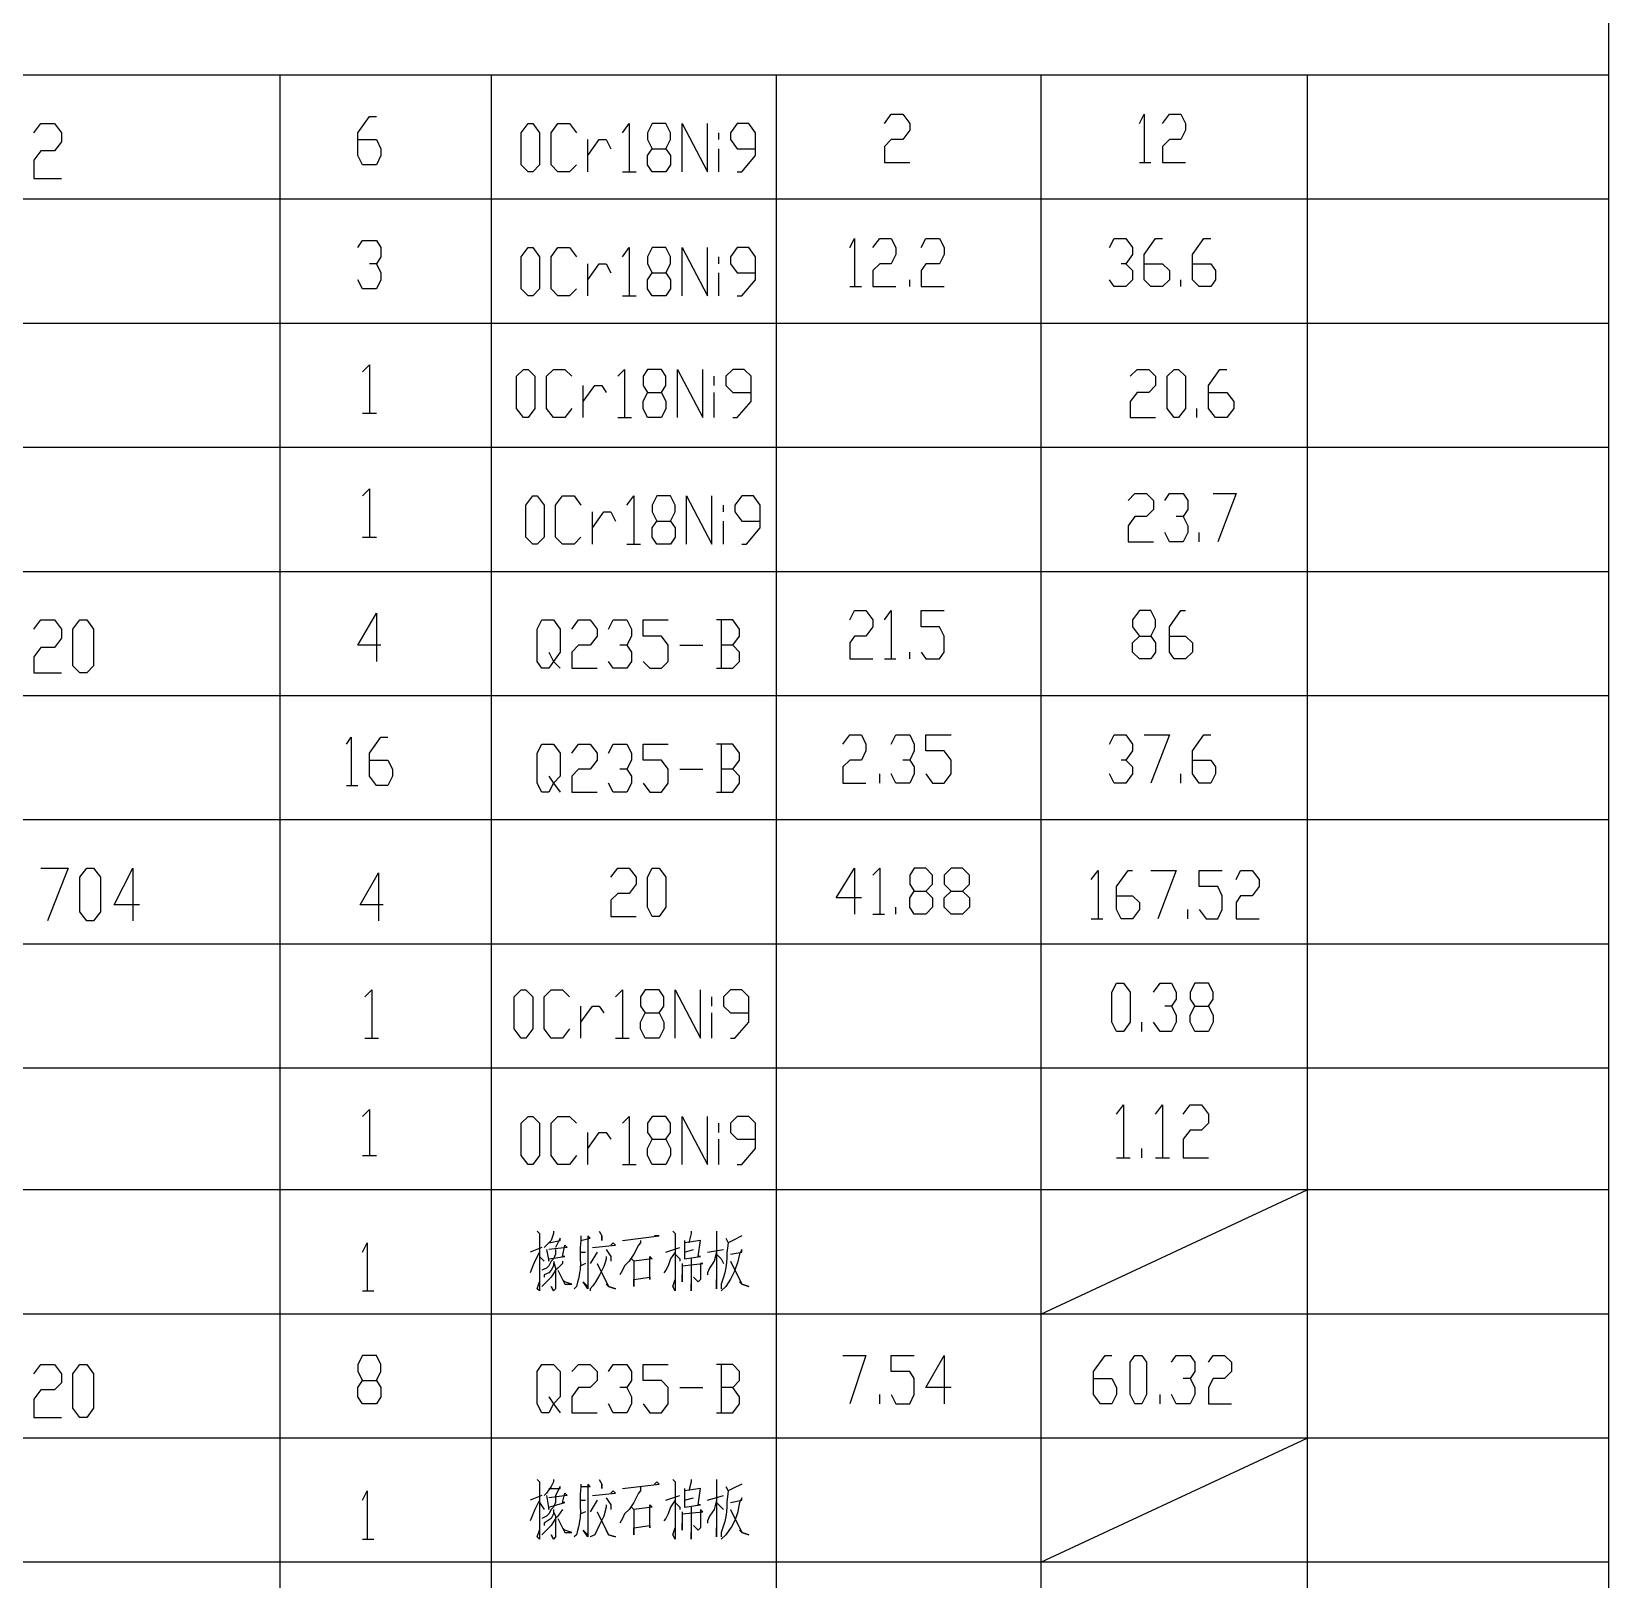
# Model space of a CAD drawing. Header units: millimetres. Extents: x -2210 to 6171, y -6737 to 5572.
# Drawn here: x 4837 to 6171, y -2995 to -1685 of the extents above; entities that cross this region are included whole.
import ezdxf

# ---------------------------------------------------------------- set-up
doc = ezdxf.new("R2010")
doc.units = ezdxf.units.MM
doc.layers.add('1', color=7, linetype='Continuous')

msp = doc.modelspace()

# ---------------------------------------------------------------- linework, layer by layer
at = {"layer": '1', "color": 0, "lineweight": 25}
for points in [[(6171.2, 5572.1), (6171.2, -6733.3)], [(6171.2, -1721.6), (3472.8, -1721.6)], [(5046.7, -1721.6), (5046.7, -5678.8)], [(5225.7, -1721.6), (5225.7, -5678.8)], [(5466.9, -1721.6), (5466.9, -5678.8)], [(5690.7, -1721.6), (5690.7, -5589.3)], [(5916.3, -1721.6), (5916.3, -5678.8)], [(5112.8, -1776.1), (5128.4, -1776.1), (5132.3, -1783.9), (5132.3, -1789.7), (5128.4, -1797.5), (5116.7, -1797.5), (5112.8, -1789.7), (5112.8, -1770.3), (5122.6, -1756.7), (5128.4, -1756.7)], [(5558.4, -1762.5), (5564.2, -1754.7), (5573.9, -1754.7), (5579.8, -1762.5), (5579.8, -1768.3), (5573.9, -1776.1), (5564.2, -1776.1), (5558.4, -1782), (5558.4, -1795.6), (5579.8, -1795.6)], [(5774.3, -1762.5), (5778.2, -1754.7), (5778.2, -1795.6)], [(5793.8, -1762.5), (5799.6, -1754.7), (5809.3, -1754.7), (5813.2, -1762.5), (5813.2, -1768.3), (5809.3, -1776.1), (5799.6, -1776.1), (5793.8, -1782), (5793.8, -1795.6), (5813.2, -1795.6)], [(4838.5, -1770.3), (4844.3, -1762.5), (4856, -1762.5), (4861.9, -1770.3), (4861.9, -1778.1), (4856, -1785.8), (4844.3, -1785.8), (4838.5, -1793.6), (4838.5, -1809.2), (4861.9, -1809.2)], [(5256.8, -1803.4), (5251, -1797.5), (5251, -1770.3), (5256.8, -1762.5), (5260.7, -1762.5), (5266.5, -1770.3), (5266.5, -1797.5), (5260.7, -1803.4), (5256.8, -1803.4)], [(5297.7, -1797.5), (5291.8, -1803.4), (5282.1, -1803.4), (5276.3, -1797.5), (5276.3, -1770.3), (5282.1, -1762.5), (5291.8, -1762.5), (5297.7, -1770.3)], [(5336.6, -1770.3), (5342.4, -1762.5), (5342.4, -1803.4)], [(5361.9, -1803.4), (5358, -1797.5), (5358, -1789.7), (5361.9, -1783.9), (5373.5, -1783.9), (5377.4, -1776.1), (5377.4, -1770.3), (5373.5, -1762.5), (5361.9, -1762.5), (5358, -1770.3), (5358, -1776.1), (5361.9, -1783.9)], [(5387.1, -1803.4), (5387.1, -1762.5), (5408.6, -1803.4), (5408.6, -1762.5)], [(5418.3, -1776.1), (5418.3, -1770.3)], [(5433.8, -1803.4), (5437.7, -1803.4), (5449.4, -1789.7), (5449.4, -1770.3), (5443.6, -1762.5), (5433.8, -1762.5), (5428, -1770.3), (5428, -1776.1), (5433.8, -1783.9), (5449.4, -1783.9)], [(5307.4, -1803.4), (5307.4, -1776.1)], [(5307.4, -1789.7), (5317.1, -1776.1), (5322.9, -1776.1), (5326.8, -1783.9)], [(5373.5, -1783.9), (5377.4, -1789.7), (5377.4, -1797.5), (5373.5, -1803.4), (5361.9, -1803.4)], [(5418.3, -1803.4), (5418.3, -1783.9)], [(5774.3, -1795.6), (5784, -1795.6)], [(5336.6, -1803.4), (5348.2, -1803.4)], [(6171.2, -1826.7), (3472.8, -1826.7)], [(5112.8, -1867.6), (5116.7, -1861.7), (5128.4, -1861.7), (5132.3, -1867.6), (5132.3, -1875.3), (5128.4, -1881.2), (5122.6, -1881.2)], [(5256.8, -1908.4), (5251, -1902.6), (5251, -1875.3), (5256.8, -1867.6), (5260.7, -1867.6), (5266.5, -1875.3), (5266.5, -1902.6), (5260.7, -1908.4), (5256.8, -1908.4)], [(5297.7, -1902.6), (5291.8, -1908.4), (5282.1, -1908.4), (5276.3, -1902.6), (5276.3, -1875.3), (5282.1, -1867.6), (5291.8, -1867.6), (5297.7, -1875.3)], [(5336.6, -1875.3), (5342.4, -1867.6), (5342.4, -1908.4)], [(5361.9, -1908.4), (5358, -1902.6), (5358, -1894.8), (5361.9, -1889), (5373.5, -1889), (5377.4, -1881.2), (5377.4, -1875.3), (5373.5, -1867.6), (5361.9, -1867.6), (5358, -1875.3), (5358, -1881.2), (5361.9, -1889)], [(5387.1, -1908.4), (5387.1, -1867.6), (5408.6, -1908.4), (5408.6, -1867.6)], [(5433.8, -1908.4), (5437.7, -1908.4), (5449.4, -1894.8), (5449.4, -1875.3), (5443.6, -1867.6), (5433.8, -1867.6), (5428, -1875.3), (5428, -1881.2), (5433.8, -1889), (5449.4, -1889)], [(5529.2, -1867.6), (5533.1, -1859.8), (5533.1, -1900.6)], [(5548.6, -1867.6), (5554.5, -1859.8), (5564.2, -1859.8), (5568.1, -1867.6), (5568.1, -1873.4), (5564.2, -1881.2), (5554.5, -1881.2), (5548.6, -1887), (5548.6, -1900.6), (5568.1, -1900.6)], [(5589.5, -1867.6), (5593.4, -1859.8), (5605, -1859.8), (5608.9, -1867.6), (5608.9, -1873.4), (5605, -1881.2), (5593.4, -1881.2), (5589.5, -1887), (5589.5, -1900.6), (5608.9, -1900.6)], [(5749, -1867.6), (5752.9, -1859.8), (5762.6, -1859.8), (5768.5, -1867.6), (5768.5, -1873.4), (5762.6, -1881.2), (5758.7, -1881.2)], [(5778.2, -1881.2), (5793.8, -1881.2), (5799.6, -1887), (5799.6, -1894.8), (5793.8, -1900.6), (5784, -1900.6), (5778.2, -1894.8), (5778.2, -1873.4), (5787.9, -1859.8), (5793.8, -1859.8)], [(5819.1, -1881.2), (5834.6, -1881.2), (5838.5, -1887), (5838.5, -1894.8), (5834.6, -1900.6), (5824.9, -1900.6), (5819.1, -1894.8), (5819.1, -1873.4), (5828.8, -1859.8), (5834.6, -1859.8)], [(5128.4, -1881.2), (5132.3, -1889), (5132.3, -1894.8), (5128.4, -1902.6), (5116.7, -1902.6), (5112.8, -1894.8)], [(5307.4, -1908.4), (5307.4, -1881.2)], [(5307.4, -1894.8), (5317.1, -1881.2), (5322.9, -1881.2), (5326.8, -1889)], [(5418.3, -1881.2), (5418.3, -1875.3)], [(5762.6, -1881.2), (5768.5, -1887), (5768.5, -1894.8), (5762.6, -1900.6), (5752.9, -1900.6), (5749, -1894.8)], [(5373.5, -1889), (5377.4, -1894.8), (5377.4, -1902.6), (5373.5, -1908.4), (5361.9, -1908.4)], [(5418.3, -1908.4), (5418.3, -1889)], [(5579.8, -1900.6), (5579.8, -1894.8)], [(5809.3, -1900.6), (5809.3, -1894.8)], [(5336.6, -1908.4), (5348.2, -1908.4)], [(5529.2, -1900.6), (5538.9, -1900.6)], [(6171.2, -1931.8), (3472.8, -1931.8)], [(5116.7, -1972.6), (5122.6, -1966.8), (5122.6, -2007.6)], [(5252.9, -2011.5), (5247.1, -2003.7), (5247.1, -1976.5), (5252.9, -1970.7), (5256.8, -1970.7), (5262.6, -1976.5), (5262.6, -2003.7), (5256.8, -2011.5), (5252.9, -2011.5)], [(5293.8, -2003.7), (5287.9, -2011.5), (5278.2, -2011.5), (5272.4, -2003.7), (5272.4, -1976.5), (5278.2, -1970.7), (5287.9, -1970.7), (5293.8, -1976.5)], [(5332.7, -1976.5), (5338.5, -1970.7), (5338.5, -2011.5)], [(5358, -2011.5), (5354.1, -2003.7), (5354.1, -1997.9), (5358, -1990.1), (5369.6, -1990.1), (5373.5, -1984.3), (5373.5, -1976.5), (5369.6, -1970.7), (5358, -1970.7), (5354.1, -1976.5), (5354.1, -1984.3), (5358, -1990.1)], [(5383.3, -2011.5), (5383.3, -1970.7), (5404.7, -2011.5), (5404.7, -1970.7)], [(5430, -2011.5), (5433.8, -2011.5), (5445.5, -1997.9), (5445.5, -1976.5), (5439.7, -1970.7), (5430, -1970.7), (5424.1, -1976.5), (5424.1, -1984.3), (5430, -1990.1), (5445.5, -1990.1)], [(5766.5, -1976.5), (5772.4, -1970.7), (5782.1, -1970.7), (5787.9, -1976.5), (5787.9, -1984.3), (5782.1, -1990.1), (5772.4, -1990.1), (5766.5, -1997.9), (5766.5, -2011.5), (5787.9, -2011.5)], [(5803.5, -2011.5), (5797.7, -2003.7), (5797.7, -1976.5), (5803.5, -1970.7), (5807.4, -1970.7), (5813.2, -1976.5), (5813.2, -2003.7), (5807.4, -2011.5), (5803.5, -2011.5)], [(5832.7, -1990.1), (5848.2, -1990.1), (5854.1, -1997.9), (5854.1, -2003.7), (5848.2, -2011.5), (5838.5, -2011.5), (5832.7, -2003.7), (5832.7, -1984.3), (5842.4, -1970.7), (5848.2, -1970.7)], [(5303.5, -2011.5), (5303.5, -1984.3)], [(5303.5, -1997.9), (5313.2, -1984.3), (5319.1, -1984.3), (5322.9, -1990.1)], [(5414.4, -1984.3), (5414.4, -1976.5)], [(5369.6, -1990.1), (5373.5, -1997.9), (5373.5, -2003.7), (5369.6, -2011.5), (5358, -2011.5)], [(5414.4, -2011.5), (5414.4, -1990.1)], [(5116.7, -2007.6), (5128.4, -2007.6)], [(5332.7, -2011.5), (5344.3, -2011.5)], [(5822.9, -2011.5), (5822.9, -2003.7)], [(6171.2, -2036.8), (3472.8, -2036.8)], [(5116.7, -2077.7), (5122.6, -2071.8), (5122.6, -2112.7)], [(5260.7, -2118.5), (5254.9, -2112.7), (5254.9, -2085.5), (5260.7, -2077.7), (5264.6, -2077.7), (5270.4, -2085.5), (5270.4, -2112.7), (5264.6, -2118.5), (5260.7, -2118.5)], [(5301.5, -2112.7), (5295.7, -2118.5), (5286, -2118.5), (5280.1, -2112.7), (5280.1, -2085.5), (5286, -2077.7), (5295.7, -2077.7), (5301.5, -2085.5)], [(5340.5, -2085.5), (5346.3, -2077.7), (5346.3, -2118.5)], [(5365.7, -2118.5), (5361.9, -2112.7), (5361.9, -2104.9), (5365.7, -2099.1), (5377.4, -2099.1), (5381.3, -2091.3), (5381.3, -2085.5), (5377.4, -2077.7), (5365.7, -2077.7), (5361.9, -2085.5), (5361.9, -2091.3), (5365.7, -2099.1)], [(5391, -2118.5), (5391, -2077.7), (5412.4, -2118.5), (5412.4, -2077.7)], [(5437.7, -2118.5), (5441.6, -2118.5), (5453.3, -2104.9), (5453.3, -2085.5), (5447.5, -2077.7), (5437.7, -2077.7), (5431.9, -2085.5), (5431.9, -2091.3), (5437.7, -2099.1), (5453.3, -2099.1)], [(5764.6, -2081.6), (5770.4, -2075.7), (5780.1, -2075.7), (5786, -2081.6), (5786, -2089.3), (5780.1, -2095.2), (5770.4, -2095.2), (5764.6, -2103), (5764.6, -2116.6), (5786, -2116.6)], [(5795.7, -2081.6), (5799.6, -2075.7), (5811.3, -2075.7), (5815.2, -2081.6), (5815.2, -2089.3), (5811.3, -2095.2), (5805.4, -2095.2)], [(5836.6, -2075.7), (5856, -2075.7), (5840.5, -2116.6)], [(5311.3, -2118.5), (5311.3, -2091.3)], [(5311.3, -2104.9), (5321, -2091.3), (5326.8, -2091.3), (5330.7, -2099.1)], [(5422.2, -2091.3), (5422.2, -2085.5)], [(5811.3, -2095.2), (5815.2, -2103), (5815.2, -2108.8), (5811.3, -2116.6), (5799.6, -2116.6), (5795.7, -2108.8)], [(5377.4, -2099.1), (5381.3, -2104.9), (5381.3, -2112.7), (5377.4, -2118.5), (5365.7, -2118.5)], [(5422.2, -2118.5), (5422.2, -2099.1)], [(5116.7, -2112.7), (5128.4, -2112.7)], [(5340.5, -2118.5), (5352.1, -2118.5)], [(5824.9, -2116.6), (5824.9, -2108.8)], [(6171.2, -2141.9), (3472.8, -2141.9)], [(5529.2, -2182.7), (5533.1, -2174.9), (5542.8, -2174.9), (5548.6, -2182.7), (5548.6, -2188.6), (5542.8, -2196.4), (5533.1, -2196.4), (5529.2, -2202.2), (5529.2, -2215.8), (5548.6, -2215.8)], [(5558.4, -2182.7), (5564.2, -2174.9), (5564.2, -2215.8)], [(5589.5, -2210), (5593.4, -2215.8), (5605, -2215.8), (5608.9, -2210), (5608.9, -2196.4), (5605, -2188.6), (5589.5, -2188.6), (5589.5, -2174.9), (5608.9, -2174.9)], [(5774.3, -2215.8), (5768.5, -2210), (5768.5, -2202.2), (5774.3, -2196.4), (5784, -2196.4), (5787.9, -2188.6), (5787.9, -2182.7), (5784, -2174.9), (5774.3, -2174.9), (5768.5, -2182.7), (5768.5, -2188.6), (5774.3, -2196.4)], [(5799.6, -2196.4), (5813.2, -2196.4), (5819.1, -2202.2), (5819.1, -2210), (5813.2, -2215.8), (5803.5, -2215.8), (5799.6, -2210), (5799.6, -2188.6), (5809.3, -2174.9), (5813.2, -2174.9)], [(4838.5, -2190.5), (4844.3, -2182.7), (4856, -2182.7), (4861.9, -2190.5), (4861.9, -2198.3), (4856, -2206.1), (4844.3, -2206.1), (4838.5, -2213.9), (4838.5, -2227.5), (4861.9, -2227.5)], [(4877.4, -2227.5), (4871.6, -2221.6), (4871.6, -2190.5), (4877.4, -2182.7), (4883.3, -2182.7), (4889.1, -2190.5), (4889.1, -2221.6), (4883.3, -2227.5), (4877.4, -2227.5)], [(5132.3, -2204.1), (5112.8, -2204.1), (5128.4, -2176.9), (5128.4, -2217.8)], [(5274.3, -2210), (5278.2, -2217.8), (5274.3, -2223.6), (5268.5, -2223.6), (5264.6, -2217.8), (5264.6, -2190.5), (5268.5, -2182.7), (5278.2, -2182.7), (5284, -2190.5), (5284, -2210), (5278.2, -2217.8), (5284, -2223.6)], [(5293.8, -2190.5), (5299.6, -2182.7), (5309.3, -2182.7), (5315.2, -2190.5), (5315.2, -2196.4), (5309.3, -2204.1), (5299.6, -2204.1), (5293.8, -2210), (5293.8, -2223.6), (5315.2, -2223.6)], [(5324.9, -2190.5), (5328.8, -2182.7), (5340.5, -2182.7), (5344.3, -2190.5), (5344.3, -2196.4), (5340.5, -2204.1), (5334.6, -2204.1)], [(5354.1, -2217.8), (5359.9, -2223.6), (5369.6, -2223.6), (5375.5, -2217.8), (5375.5, -2204.1), (5369.6, -2196.4), (5354.1, -2196.4), (5354.1, -2182.7), (5375.5, -2182.7)], [(5430, -2204.1), (5435.8, -2196.4), (5435.8, -2190.5), (5430, -2182.7), (5416.3, -2182.7)], [(5420.2, -2182.7), (5420.2, -2223.6)], [(5784, -2196.4), (5787.9, -2202.2), (5787.9, -2210), (5784, -2215.8), (5774.3, -2215.8)], [(5340.5, -2204.1), (5344.3, -2210), (5344.3, -2217.8), (5340.5, -2223.6), (5328.8, -2223.6), (5324.9, -2217.8)], [(5385.2, -2204.1), (5404.7, -2204.1)], [(5416.3, -2223.6), (5430, -2223.6), (5435.8, -2217.8), (5435.8, -2210), (5430, -2204.1), (5420.2, -2204.1)], [(5579.8, -2215.8), (5579.8, -2210)], [(5558.4, -2215.8), (5568.1, -2215.8)], [(6171.2, -2246.9), (3472.8, -2246.9)], [(5103.1, -2287.8), (5107, -2282), (5107, -2322.8)], [(5122.6, -2301.4), (5138.1, -2301.4), (5142, -2309.2), (5142, -2315), (5138.1, -2322.8), (5128.4, -2322.8), (5122.6, -2315), (5122.6, -2295.6), (5132.3, -2282), (5138.1, -2282)], [(5523.3, -2287.8), (5529.2, -2280), (5538.9, -2280), (5542.8, -2287.8), (5542.8, -2293.6), (5538.9, -2301.4), (5529.2, -2301.4), (5523.3, -2307.2), (5523.3, -2320.9), (5542.8, -2320.9)], [(5564.2, -2287.8), (5568.1, -2280), (5579.8, -2280), (5583.6, -2287.8), (5583.6, -2293.6), (5579.8, -2301.4), (5573.9, -2301.4)], [(5593.4, -2313.1), (5599.2, -2320.9), (5608.9, -2320.9), (5614.8, -2313.1), (5614.8, -2301.4), (5608.9, -2293.6), (5593.4, -2293.6), (5593.4, -2280), (5614.8, -2280)], [(5749, -2287.8), (5752.9, -2280), (5762.6, -2280), (5768.5, -2287.8), (5768.5, -2293.6), (5762.6, -2301.4), (5758.7, -2301.4)], [(5778.2, -2280), (5799.6, -2280), (5784, -2320.9)], [(5819.1, -2301.4), (5834.6, -2301.4), (5838.5, -2307.2), (5838.5, -2313.1), (5834.6, -2320.9), (5824.9, -2320.9), (5819.1, -2313.1), (5819.1, -2293.6), (5828.8, -2280), (5834.6, -2280)], [(5274.3, -2315), (5278.2, -2320.9), (5274.3, -2328.6), (5268.5, -2328.6), (5264.6, -2320.9), (5264.6, -2295.6), (5268.5, -2287.8), (5278.2, -2287.8), (5284, -2295.6), (5284, -2315), (5278.2, -2320.9), (5284, -2328.6)], [(5293.8, -2295.6), (5299.6, -2287.8), (5309.3, -2287.8), (5315.2, -2295.6), (5315.2, -2301.4), (5309.3, -2309.2), (5299.6, -2309.2), (5293.8, -2315), (5293.8, -2328.6), (5315.2, -2328.6)], [(5324.9, -2295.6), (5328.8, -2287.8), (5340.5, -2287.8), (5344.3, -2295.6), (5344.3, -2301.4), (5340.5, -2309.2), (5334.6, -2309.2)], [(5354.1, -2320.9), (5359.9, -2328.6), (5369.6, -2328.6), (5375.5, -2320.9), (5375.5, -2309.2), (5369.6, -2301.4), (5354.1, -2301.4), (5354.1, -2287.8), (5375.5, -2287.8)], [(5430, -2309.2), (5435.8, -2301.4), (5435.8, -2295.6), (5430, -2287.8), (5416.3, -2287.8)], [(5420.2, -2287.8), (5420.2, -2328.6)], [(5579.8, -2301.4), (5583.6, -2307.2), (5583.6, -2313.1), (5579.8, -2320.9), (5568.1, -2320.9), (5564.2, -2313.1)], [(5762.6, -2301.4), (5768.5, -2307.2), (5768.5, -2313.1), (5762.6, -2320.9), (5752.9, -2320.9), (5749, -2313.1)], [(5340.5, -2309.2), (5344.3, -2315), (5344.3, -2320.9), (5340.5, -2328.6), (5328.8, -2328.6), (5324.9, -2320.9)], [(5385.2, -2309.2), (5404.7, -2309.2)], [(5416.3, -2328.6), (5430, -2328.6), (5435.8, -2320.9), (5435.8, -2315), (5430, -2309.2), (5420.2, -2309.2)], [(5554.5, -2320.9), (5554.5, -2313.1)], [(5809.3, -2320.9), (5809.3, -2313.1)], [(5103.1, -2322.8), (5112.8, -2322.8)], [(6171.2, -2352), (3472.8, -2352)], [(4844.3, -2392.8), (4867.7, -2392.8), (4850.2, -2437.6)], [(4883.3, -2437.6), (4877.4, -2429.8), (4877.4, -2400.6), (4883.3, -2392.8), (4889.1, -2392.8), (4894.9, -2400.6), (4894.9, -2429.8), (4889.1, -2437.6), (4883.3, -2437.6)], [(4928, -2424), (4906.6, -2424), (4922.2, -2392.8), (4922.2, -2437.6)], [(5134.2, -2424), (5114.8, -2424), (5130.3, -2396.7), (5130.3, -2437.6)], [(5326.8, -2400.6), (5332.7, -2392.8), (5342.4, -2392.8), (5348.2, -2400.6), (5348.2, -2406.5), (5342.4, -2414.2), (5332.7, -2414.2), (5326.8, -2420.1), (5326.8, -2433.7), (5348.2, -2433.7)], [(5361.9, -2433.7), (5358, -2425.9), (5358, -2400.6), (5361.9, -2392.8), (5367.7, -2392.8), (5373.5, -2400.6), (5373.5, -2425.9), (5367.7, -2433.7), (5361.9, -2433.7)], [(5538.9, -2418.1), (5517.5, -2418.1), (5533.1, -2392.8), (5533.1, -2431.8)], [(5548.6, -2398.7), (5554.5, -2392.8), (5554.5, -2431.8)], [(5583.6, -2431.8), (5579.8, -2425.9), (5579.8, -2418.1), (5583.6, -2412.3), (5593.4, -2412.3), (5599.2, -2406.5), (5599.2, -2398.7), (5593.4, -2392.8), (5583.6, -2392.8), (5579.8, -2398.7), (5579.8, -2406.5), (5583.6, -2412.3)], [(5614.8, -2431.8), (5608.9, -2425.9), (5608.9, -2418.1), (5614.8, -2412.3), (5624.5, -2412.3), (5630.3, -2406.5), (5630.3, -2398.7), (5624.5, -2392.8), (5614.8, -2392.8), (5608.9, -2398.7), (5608.9, -2406.5), (5614.8, -2412.3)], [(5733.5, -2402.6), (5739.3, -2394.8), (5739.3, -2435.7)], [(5754.9, -2416.2), (5768.5, -2416.2), (5774.3, -2422), (5774.3, -2427.9), (5768.5, -2435.7), (5758.7, -2435.7), (5754.9, -2427.9), (5754.9, -2408.4), (5764.6, -2394.8), (5768.5, -2394.8)], [(5784, -2394.8), (5805.4, -2394.8), (5789.9, -2435.7)], [(5824.9, -2427.9), (5830.7, -2435.7), (5840.5, -2435.7), (5844.3, -2427.9), (5844.3, -2416.2), (5840.5, -2408.4), (5824.9, -2408.4), (5824.9, -2394.8), (5844.3, -2394.8)], [(5856, -2402.6), (5859.9, -2394.8), (5869.6, -2394.8), (5875.5, -2402.6), (5875.5, -2408.4), (5869.6, -2416.2), (5859.9, -2416.2), (5856, -2422), (5856, -2435.7), (5875.5, -2435.7)], [(5593.4, -2412.3), (5599.2, -2418.1), (5599.2, -2425.9), (5593.4, -2431.8), (5583.6, -2431.8)], [(5624.5, -2412.3), (5630.3, -2418.1), (5630.3, -2425.9), (5624.5, -2431.8), (5614.8, -2431.8)], [(5568.1, -2431.8), (5568.1, -2425.9)], [(5815.2, -2435.7), (5815.2, -2427.9)], [(5548.6, -2431.8), (5558.4, -2431.8)], [(5733.5, -2435.7), (5743.2, -2435.7)], [(6171.2, -2457.1), (3472.8, -2457.1)], [(5754.9, -2531), (5751, -2523.2), (5751, -2497.9), (5754.9, -2490.1), (5760.7, -2490.1), (5766.5, -2497.9), (5766.5, -2523.2), (5760.7, -2531), (5754.9, -2531)], [(5786, -2497.9), (5791.8, -2490.1), (5801.5, -2490.1), (5805.4, -2497.9), (5805.4, -2503.7), (5801.5, -2509.6), (5795.7, -2509.6)], [(5821, -2531), (5817.1, -2523.2), (5817.1, -2517.4), (5821, -2509.6), (5832.7, -2509.6), (5836.6, -2503.7), (5836.6, -2497.9), (5832.7, -2490.1), (5821, -2490.1), (5817.1, -2497.9), (5817.1, -2503.7), (5821, -2509.6)], [(5118.7, -2501.8), (5124.5, -2496), (5124.5, -2536.8)], [(5251, -2536.8), (5245.1, -2529), (5245.1, -2501.8), (5251, -2496), (5254.9, -2496), (5260.7, -2501.8), (5260.7, -2529), (5254.9, -2536.8), (5251, -2536.8)], [(5291.8, -2529), (5286, -2536.8), (5276.3, -2536.8), (5270.4, -2529), (5270.4, -2501.8), (5276.3, -2496), (5286, -2496), (5291.8, -2501.8)], [(5330.7, -2501.8), (5336.6, -2496), (5336.6, -2536.8)], [(5356, -2536.8), (5352.1, -2529), (5352.1, -2523.2), (5356, -2515.4), (5367.7, -2515.4), (5371.6, -2509.6), (5371.6, -2501.8), (5367.7, -2496), (5356, -2496), (5352.1, -2501.8), (5352.1, -2509.6), (5356, -2515.4)], [(5381.3, -2536.8), (5381.3, -2496), (5402.7, -2536.8), (5402.7, -2496)], [(5412.4, -2509.6), (5412.4, -2501.8)], [(5428, -2536.8), (5431.9, -2536.8), (5443.6, -2523.2), (5443.6, -2501.8), (5437.7, -2496), (5428, -2496), (5422.2, -2501.8), (5422.2, -2509.6), (5428, -2515.4), (5443.6, -2515.4)], [(5301.5, -2536.8), (5301.5, -2509.6)], [(5301.5, -2523.2), (5311.3, -2509.6), (5317.1, -2509.6), (5321, -2515.4)], [(5367.7, -2515.4), (5371.6, -2523.2), (5371.6, -2529), (5367.7, -2536.8), (5356, -2536.8)], [(5412.4, -2536.8), (5412.4, -2515.4)], [(5801.5, -2509.6), (5805.4, -2517.4), (5805.4, -2523.2), (5801.5, -2531), (5791.8, -2531), (5786, -2523.2)], [(5832.7, -2509.6), (5836.6, -2517.4), (5836.6, -2523.2), (5832.7, -2531), (5821, -2531)], [(5776.3, -2531), (5776.3, -2523.2)], [(5118.7, -2536.8), (5130.3, -2536.8)], [(5330.7, -2536.8), (5342.4, -2536.8)], [(6171.2, -2562.1), (3472.8, -2562.1)], [(5116.7, -2603), (5122.6, -2597.1), (5122.6, -2636)], [(5754.9, -2601), (5760.7, -2593.2), (5760.7, -2638)], [(5787.9, -2601), (5793.8, -2593.2), (5793.8, -2638)], [(5811.3, -2601), (5817.1, -2593.2), (5826.8, -2593.2), (5832.7, -2601), (5832.7, -2608.8), (5826.8, -2614.6), (5817.1, -2614.6), (5811.3, -2622.4), (5811.3, -2638), (5832.7, -2638)], [(5256.8, -2643.8), (5251, -2636), (5251, -2608.8), (5256.8, -2603), (5260.7, -2603), (5266.5, -2608.8), (5266.5, -2636), (5260.7, -2643.8), (5256.8, -2643.8)], [(5297.7, -2636), (5291.8, -2643.8), (5282.1, -2643.8), (5276.3, -2636), (5276.3, -2608.8), (5282.1, -2603), (5291.8, -2603), (5297.7, -2608.8)], [(5336.6, -2608.8), (5342.4, -2603), (5342.4, -2643.8)], [(5361.9, -2643.8), (5358, -2636), (5358, -2630.2), (5361.9, -2622.4), (5373.5, -2622.4), (5377.4, -2616.6), (5377.4, -2608.8), (5373.5, -2603), (5361.9, -2603), (5358, -2608.8), (5358, -2616.6), (5361.9, -2622.4)], [(5387.1, -2643.8), (5387.1, -2603), (5408.6, -2643.8), (5408.6, -2603)], [(5418.3, -2616.6), (5418.3, -2608.8)], [(5433.8, -2643.8), (5437.7, -2643.8), (5449.4, -2630.2), (5449.4, -2608.8), (5443.6, -2603), (5433.8, -2603), (5428, -2608.8), (5428, -2616.6), (5433.8, -2622.4), (5449.4, -2622.4)], [(5307.4, -2643.8), (5307.4, -2616.6)], [(5307.4, -2630.2), (5317.1, -2616.6), (5322.9, -2616.6), (5326.8, -2622.4)], [(5373.5, -2622.4), (5377.4, -2630.2), (5377.4, -2636), (5373.5, -2643.8), (5361.9, -2643.8)], [(5418.3, -2643.8), (5418.3, -2622.4)], [(5116.7, -2636), (5128.4, -2636)], [(5754.9, -2638), (5766.5, -2638)], [(5776.3, -2638), (5776.3, -2630.2)], [(5787.9, -2638), (5799.6, -2638)], [(5336.6, -2643.8), (5348.2, -2643.8)], [(6171.2, -2665.2), (3472.8, -2665.2)], [(5690.7, -2770.3), (5916.3, -2665.2)], [(5264.6, -2700.2), (5266.5, -2702.2), (5266.5, -2750.8), (5264.6, -2748.9), (5266.5, -2743)], [(5278.2, -2700.2), (5278.2, -2702.2), (5276.3, -2708), (5272.4, -2711.9), (5270.4, -2713.9)], [(5274.3, -2710), (5284, -2708), (5284, -2706.1), (5280.1, -2713.9)], [(5301.5, -2708), (5309.3, -2706.1), (5307.4, -2704.1), (5307.4, -2741.1), (5307.4, -2745), (5307.4, -2748.9), (5303.5, -2743), (5307.4, -2746.9)], [(5317.1, -2700.2), (5319.1, -2704.1), (5319.1, -2708), (5319.1, -2704.1)], [(5352.1, -2708), (5352.1, -2710), (5350.2, -2711.9), (5346.3, -2719.7), (5342.4, -2725.5), (5338.5, -2729.4), (5336.6, -2733.3), (5334.6, -2737.2)], [(5336.6, -2708), (5367.7, -2704.1), (5365.7, -2704.1), (5363.8, -2704.1)], [(5379.4, -2700.2), (5381.3, -2702.2), (5381.3, -2750.8), (5379.4, -2746.9), (5381.3, -2741.1)], [(5389.1, -2708), (5389.1, -2710), (5389.1, -2723.6), (5389.1, -2723.6), (5402.7, -2721.6), (5400.8, -2721.6), (5402.7, -2708), (5402.7, -2708), (5389.1, -2710)], [(5394.9, -2700.2), (5394.9, -2702.2), (5393, -2710)], [(5416.3, -2700.2), (5416.3, -2702.2), (5416.3, -2748.9), (5416.3, -2745), (5416.3, -2741.1)], [(5437.7, -2704.1), (5430, -2708), (5426.1, -2710)], [(5116.7, -2717.8), (5120.6, -2710), (5120.6, -2750.8)], [(5268.5, -2713.9), (5258.7, -2717.8)], [(5266.5, -2717.8), (5262.6, -2725.5), (5260.7, -2729.4), (5258.7, -2735.3)], [(5266.5, -2721.6), (5270.4, -2725.5)], [(5280.1, -2715.8), (5280.1, -2719.7), (5278.2, -2723.6), (5276.3, -2725.5), (5274.3, -2729.4), (5272.4, -2731.4), (5268.5, -2733.3)], [(5272.4, -2715.8), (5274.3, -2725.5), (5274.3, -2723.6), (5287.9, -2721.6), (5286, -2721.6), (5287.9, -2711.9), (5289.9, -2713.9), (5274.3, -2715.8)], [(5301.5, -2717.8), (5305.4, -2717.8)], [(5315.2, -2717.8), (5315.2, -2717.8), (5309.3, -2727.5)], [(5311.3, -2713.9), (5330.7, -2711.9), (5328.8, -2710), (5326.8, -2711.9)], [(5322.9, -2715.8), (5326.8, -2721.6), (5326.8, -2725.5)], [(5344.3, -2723.6), (5346.3, -2725.5), (5346.3, -2741.1), (5346.3, -2746.9), (5346.3, -2741.1), (5359.9, -2739.2), (5359.9, -2741.1), (5359.9, -2721.6), (5361.9, -2723.6), (5346.3, -2725.5)], [(5381.3, -2717.8), (5377.4, -2723.6), (5375.5, -2729.4), (5373.5, -2733.3), (5371.6, -2735.3)], [(5373.5, -2717.8), (5385.2, -2713.9)], [(5381.3, -2719.7), (5385.2, -2723.6), (5385.2, -2725.5)], [(5389.1, -2717.8), (5396.9, -2715.8)], [(5408.6, -2717.8), (5422.2, -2715.8)], [(5416.3, -2717.8), (5414.4, -2725.5), (5410.5, -2731.4), (5408.6, -2735.3), (5408.6, -2737.2)], [(5416.3, -2719.7), (5420.2, -2723.6), (5422.2, -2727.5)], [(5280.1, -2733.3), (5276.3, -2739.2), (5270.4, -2745), (5268.5, -2746.9)], [(5278.2, -2727.5), (5278.2, -2729.4), (5276.3, -2733.3), (5274.3, -2735.3), (5270.4, -2737.2), (5270.4, -2739.2)], [(5278.2, -2725.5), (5280.1, -2731.4), (5280.1, -2733.3), (5280.1, -2741.1), (5280.1, -2745), (5280.1, -2746.9), (5280.1, -2748.9), (5278.2, -2750.8), (5276.3, -2746.9), (5278.2, -2750.8)], [(5286, -2725.5), (5286, -2727.5), (5282.1, -2731.4), (5280.1, -2733.3)], [(5282.1, -2733.3), (5287.9, -2745), (5293.8, -2745), (5287.9, -2743), (5286, -2741.1)], [(5305.4, -2727.5), (5301.5, -2729.4)], [(5315.2, -2727.5), (5315.2, -2727.5), (5324.9, -2746.9), (5330.7, -2748.9), (5324.9, -2746.9), (5322.9, -2745)], [(5387.1, -2727.5), (5387.1, -2729.4), (5387.1, -2743), (5387.1, -2741.1), (5387.1, -2737.2)], [(5387.1, -2729.4), (5404.7, -2727.5), (5402.7, -2727.5), (5402.7, -2729.4), (5402.7, -2737.2), (5402.7, -2741.1), (5400.8, -2743), (5396.9, -2739.2), (5400.8, -2743)], [(5394.9, -2723.6), (5394.9, -2750.8), (5394.9, -2745)], [(5428, -2725.5), (5428, -2725.5), (5437.7, -2745), (5443.6, -2746.9), (5437.7, -2745), (5435.8, -2743)], [(5116.7, -2750.8), (5126.4, -2750.8)], [(6171.2, -2770.3), (3472.8, -2770.3)], [(6171.2, -2770.3), (3472.8, -2770.3)], [(4838.5, -2820.9), (4844.3, -2813.1), (4856, -2813.1), (4861.9, -2820.9), (4861.9, -2828.6), (4856, -2834.5), (4844.3, -2834.5), (4838.5, -2842.3), (4838.5, -2857.8), (4861.9, -2857.8)], [(4877.4, -2857.8), (4871.6, -2850), (4871.6, -2820.9), (4877.4, -2813.1), (4883.3, -2813.1), (4889.1, -2820.9), (4889.1, -2850), (4883.3, -2857.8), (4877.4, -2857.8)], [(5116.7, -2846.2), (5112.8, -2840.3), (5112.8, -2832.5), (5116.7, -2826.7), (5128.4, -2826.7), (5132.3, -2818.9), (5132.3, -2813.1), (5128.4, -2805.3), (5116.7, -2805.3), (5112.8, -2813.1), (5112.8, -2818.9), (5116.7, -2826.7)], [(5274.3, -2840.3), (5278.2, -2846.2), (5274.3, -2853.9), (5268.5, -2853.9), (5264.6, -2846.2), (5264.6, -2818.9), (5268.5, -2813.1), (5278.2, -2813.1), (5284, -2818.9), (5284, -2840.3), (5278.2, -2846.2), (5284, -2853.9)], [(5293.8, -2818.9), (5299.6, -2813.1), (5309.3, -2813.1), (5315.2, -2818.9), (5315.2, -2826.7), (5309.3, -2832.5), (5299.6, -2832.5), (5293.8, -2840.3), (5293.8, -2853.9), (5315.2, -2853.9)], [(5324.9, -2818.9), (5328.8, -2813.1), (5340.5, -2813.1), (5344.3, -2818.9), (5344.3, -2826.7), (5340.5, -2832.5), (5334.6, -2832.5)], [(5354.1, -2846.2), (5359.9, -2853.9), (5369.6, -2853.9), (5375.5, -2846.2), (5375.5, -2832.5), (5369.6, -2826.7), (5354.1, -2826.7), (5354.1, -2813.1), (5375.5, -2813.1)], [(5430, -2832.5), (5435.8, -2826.7), (5435.8, -2818.9), (5430, -2813.1), (5416.3, -2813.1)], [(5420.2, -2813.1), (5420.2, -2853.9)], [(5523.3, -2805.3), (5542.8, -2805.3), (5529.2, -2846.2)], [(5564.2, -2838.4), (5568.1, -2846.2), (5579.8, -2846.2), (5583.6, -2838.4), (5583.6, -2824.8), (5579.8, -2818.9), (5564.2, -2818.9), (5564.2, -2805.3), (5583.6, -2805.3)], [(5614.8, -2832.5), (5593.4, -2832.5), (5608.9, -2805.3), (5608.9, -2846.2)], [(5735.4, -2824.8), (5751, -2824.8), (5754.9, -2832.5), (5754.9, -2838.4), (5751, -2846.2), (5741.2, -2846.2), (5735.4, -2838.4), (5735.4, -2818.9), (5745.1, -2805.3), (5751, -2805.3)], [(5770.4, -2846.2), (5766.5, -2838.4), (5766.5, -2811.1), (5770.4, -2805.3), (5776.3, -2805.3), (5780.1, -2811.1), (5780.1, -2838.4), (5776.3, -2846.2), (5770.4, -2846.2)], [(5801.5, -2811.1), (5805.4, -2805.3), (5817.1, -2805.3), (5821, -2811.1), (5821, -2818.9), (5817.1, -2824.8), (5811.3, -2824.8)], [(5832.7, -2811.1), (5836.6, -2805.3), (5846.3, -2805.3), (5852.1, -2811.1), (5852.1, -2818.9), (5846.3, -2824.8), (5836.6, -2824.8), (5832.7, -2832.5), (5832.7, -2846.2), (5852.1, -2846.2)], [(5128.4, -2826.7), (5132.3, -2832.5), (5132.3, -2840.3), (5128.4, -2846.2), (5116.7, -2846.2)], [(5817.1, -2824.8), (5821, -2832.5), (5821, -2838.4), (5817.1, -2846.2), (5805.4, -2846.2), (5801.5, -2838.4)], [(5340.5, -2832.5), (5344.3, -2840.3), (5344.3, -2846.2), (5340.5, -2853.9), (5328.8, -2853.9), (5324.9, -2846.2)], [(5385.2, -2832.5), (5404.7, -2832.5)], [(5416.3, -2853.9), (5430, -2853.9), (5435.8, -2846.2), (5435.8, -2840.3), (5430, -2832.5), (5420.2, -2832.5)], [(5554.5, -2846.2), (5554.5, -2838.4)], [(5791.8, -2846.2), (5791.8, -2838.4)], [(6171.2, -2875.3), (3472.8, -2875.3)], [(5690.7, -2980.4), (5916.3, -2875.3)], [(5116.7, -2927.9), (5120.6, -2920.1), (5120.6, -2960.9)], [(5264.6, -2910.4), (5266.5, -2912.3), (5266.5, -2960.9), (5264.6, -2959), (5266.5, -2953.2)], [(5278.2, -2910.4), (5278.2, -2912.3), (5276.3, -2916.2), (5272.4, -2922), (5270.4, -2924)], [(5272.4, -2924), (5274.3, -2935.7), (5274.3, -2933.7), (5287.9, -2929.8), (5286, -2929.8), (5287.9, -2922), (5289.9, -2924), (5274.3, -2925.9)], [(5274.3, -2918.1), (5284, -2918.1), (5284, -2916.2), (5280.1, -2924)], [(5301.5, -2916.2), (5309.3, -2916.2), (5307.4, -2914.2), (5307.4, -2951.2), (5307.4, -2955.1), (5307.4, -2959), (5303.5, -2953.2), (5307.4, -2957.1)], [(5311.3, -2924), (5330.7, -2922), (5328.8, -2920.1), (5326.8, -2922)], [(5317.1, -2910.4), (5319.1, -2914.2), (5319.1, -2918.1), (5319.1, -2914.2)], [(5352.1, -2916.2), (5352.1, -2920.1), (5350.2, -2922), (5346.3, -2929.8), (5342.4, -2935.7), (5338.5, -2939.5), (5336.6, -2943.4), (5334.6, -2947.3)], [(5336.6, -2918.1), (5367.7, -2914.2), (5365.7, -2912.3), (5363.8, -2914.2)], [(5379.4, -2910.4), (5381.3, -2912.3), (5381.3, -2960.9), (5379.4, -2957.1), (5381.3, -2951.2)], [(5389.1, -2918.1), (5389.1, -2920.1), (5389.1, -2933.7), (5389.1, -2933.7), (5402.7, -2931.8), (5400.8, -2931.8), (5402.7, -2918.1), (5402.7, -2918.1), (5389.1, -2920.1)], [(5394.9, -2910.4), (5394.9, -2912.3), (5393, -2920.1)], [(5416.3, -2910.4), (5416.3, -2912.3), (5416.3, -2912.3), (5416.3, -2959), (5416.3, -2955.1), (5416.3, -2951.2)], [(5437.7, -2914.2), (5430, -2918.1), (5426.1, -2920.1)], [(5268.5, -2924), (5258.7, -2927.9)], [(5266.5, -2927.9), (5262.6, -2935.7), (5258.7, -2945.4)], [(5266.5, -2929.8), (5270.4, -2935.7)], [(5280.1, -2924), (5280.1, -2929.8), (5278.2, -2933.7), (5276.3, -2935.7), (5274.3, -2939.5), (5272.4, -2941.5), (5268.5, -2943.4)], [(5278.2, -2935.7), (5278.2, -2937.6), (5280.1, -2941.5), (5280.1, -2943.4), (5280.1, -2951.2), (5280.1, -2953.2), (5280.1, -2957.1), (5280.1, -2959), (5278.2, -2960.9), (5276.3, -2957.1), (5278.2, -2960.9)], [(5286, -2935.7), (5286, -2935.7), (5282.1, -2941.5), (5280.1, -2943.4)], [(5301.5, -2927.9), (5305.4, -2927.9)], [(5315.2, -2927.9), (5315.2, -2927.9), (5309.3, -2937.6)], [(5322.9, -2931.8), (5322.9, -2933.7), (5321, -2941.5), (5317.1, -2949.3), (5313.2, -2957.1), (5309.3, -2959), (5309.3, -2959)], [(5322.9, -2925.9), (5326.8, -2931.8), (5326.8, -2935.7)], [(5344.3, -2933.7), (5346.3, -2935.7), (5346.3, -2951.2), (5346.3, -2957.1), (5346.3, -2951.2), (5359.9, -2949.3), (5359.9, -2951.2), (5359.9, -2931.8), (5361.9, -2933.7), (5346.3, -2935.7)], [(5381.3, -2927.9), (5377.4, -2933.7), (5375.5, -2939.5), (5373.5, -2943.4), (5371.6, -2945.4)], [(5373.5, -2927.9), (5385.2, -2924)], [(5381.3, -2929.8), (5385.2, -2933.7), (5385.2, -2935.7)], [(5387.1, -2939.5), (5404.7, -2937.6), (5402.7, -2935.7), (5402.7, -2939.5), (5402.7, -2947.3), (5402.7, -2951.2), (5400.8, -2953.2), (5396.9, -2949.3), (5400.8, -2953.2)], [(5389.1, -2927.9), (5396.9, -2925.9)], [(5394.9, -2933.7), (5394.9, -2960.9), (5394.9, -2955.1)], [(5408.6, -2927.9), (5422.2, -2924)], [(5416.3, -2927.9), (5414.4, -2935.7), (5410.5, -2941.5), (5408.6, -2945.4), (5408.6, -2947.3)], [(5416.3, -2929.8), (5420.2, -2933.7), (5422.2, -2935.7)], [(5428, -2935.7), (5428, -2935.7), (5437.7, -2955.1), (5443.6, -2957.1), (5437.7, -2955.1), (5435.8, -2953.2)], [(5280.1, -2943.4), (5276.3, -2949.3), (5270.4, -2955.1), (5268.5, -2957.1)], [(5278.2, -2937.6), (5278.2, -2939.5), (5276.3, -2943.4), (5270.4, -2947.3), (5270.4, -2949.3)], [(5282.1, -2943.4), (5287.9, -2955.1), (5293.8, -2955.1), (5287.9, -2953.2), (5286, -2951.2)], [(5305.4, -2937.6), (5301.5, -2939.5)], [(5315.2, -2937.6), (5315.2, -2937.6), (5324.9, -2957.1), (5330.7, -2959), (5324.9, -2957.1), (5322.9, -2953.2)], [(5387.1, -2937.6), (5387.1, -2939.5), (5387.1, -2953.2), (5387.1, -2951.2), (5387.1, -2947.3)], [(5116.7, -2960.9), (5126.4, -2960.9)], [(6171.2, -2980.4), (3472.8, -2980.4)]]:
    msp.add_lwpolyline(points, dxfattribs=at)
for points, knots in [([(5301.5, -2704.1), (5301.5, -2704.1), (5301.5, -2708), (5301.5, -2708), (5299.6, -2725.5), (5303.5, -2727.5), (5297.7, -2746.9), (5297.7, -2746.9), (5295.7, -2748.9), (5295.7, -2748.9)], [0, 0, 0, 0, 1, 1, 1, 2, 2, 2, 3, 3, 3, 3]), ([(5424.1, -2706.1), (5424.1, -2706.1), (5426.1, -2710), (5426.1, -2710), (5424.1, -2721.6), (5426.1, -2731.4), (5420.2, -2745), (5420.2, -2745), (5420.2, -2748.9), (5420.2, -2748.9)], [0, 0, 0, 0, 1, 1, 1, 2, 2, 2, 3, 3, 3, 3]), ([(5322.9, -2721.6), (5322.9, -2721.6), (5322.9, -2723.6), (5322.9, -2723.6), (5321, -2731.4), (5315.2, -2743), (5309.3, -2748.9), (5309.3, -2748.9), (5309.3, -2750.8), (5309.3, -2750.8)], [0, 0, 0, 0, 1, 1, 1, 2, 2, 2, 3, 3, 3, 3]), ([(5428, -2719.7), (5428, -2719.7), (5437.7, -2717.8), (5437.7, -2717.8), (5437.7, -2717.8), (5437.7, -2715.8), (5437.7, -2715.8), (5437.7, -2715.8), (5435.8, -2719.7), (5435.8, -2719.7), (5433.8, -2729.4), (5430, -2739.2), (5424.1, -2746.9), (5424.1, -2746.9), (5420.2, -2750.8), (5420.2, -2750.8)], [0, 0, 0, 0, 1, 1, 1, 2, 2, 2, 3, 3, 3, 4, 4, 4, 5, 5, 5, 5]), ([(5301.5, -2914.2), (5301.5, -2914.2), (5301.5, -2916.2), (5301.5, -2916.2), (5299.6, -2935.7), (5303.5, -2937.6), (5297.7, -2957.1), (5297.7, -2957.1), (5295.7, -2959), (5295.7, -2959)], [0, 0, 0, 0, 1, 1, 1, 2, 2, 2, 3, 3, 3, 3]), ([(5424.1, -2916.2), (5424.1, -2916.2), (5426.1, -2920.1), (5426.1, -2920.1), (5424.1, -2933.7), (5426.1, -2941.5), (5420.2, -2955.1), (5420.2, -2955.1), (5420.2, -2959), (5420.2, -2959)], [0, 0, 0, 0, 1, 1, 1, 2, 2, 2, 3, 3, 3, 3]), ([(5428, -2929.8), (5428, -2929.8), (5437.7, -2927.9), (5437.7, -2927.9), (5437.7, -2927.9), (5437.7, -2925.9), (5437.7, -2925.9), (5437.7, -2925.9), (5435.8, -2929.8), (5435.8, -2929.8), (5433.8, -2941.5), (5431.9, -2947.3), (5424.1, -2957.1), (5424.1, -2957.1), (5420.2, -2960.9), (5420.2, -2960.9)], [0, 0, 0, 0, 1, 1, 1, 2, 2, 2, 3, 3, 3, 4, 4, 4, 5, 5, 5, 5])]:
    msp.add_open_spline(points, degree=3, knots=knots, dxfattribs=at)

doc.saveas('drawing.dxf')
